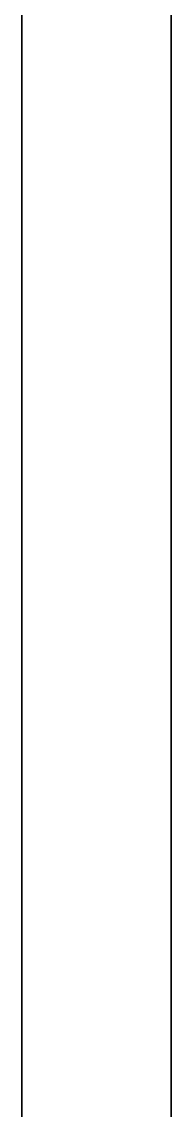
# Model space of a CAD drawing. Header units: centimetres. Extents: x 0 to 0.3, y -26.3 to 20.8.
# Drawn here: x 0 to 0.3, y 15.304 to 17.487 of the extents above; entities that cross this region are included whole.
import ezdxf

# ---------------------------------------------------------------- set-up
doc = ezdxf.new("R2010")
doc.units = ezdxf.units.CM
doc.header["$MEASUREMENT"] = 0
for name, color, linetype in [('Side 2 v62_Sketch1', 7, 'Continuous'), ('Side 2 v62_Sketch3', 7, 'Continuous'), ('Side 2 v62_Sketch4', 7, 'Continuous'), ('Side 2 v62_Sketch5', 7, 'Continuous'), ('Side 2 v62_Sketch6', 7, 'Continuous'), ('Side 2 v62_Sketch8', 7, 'Continuous')]:
    doc.layers.add(name, color=color, linetype=linetype)

msp = doc.modelspace()

# ---------------------------------------------------------------- linework, layer by layer
at = {"layer": 'Side 2 v62_Sketch1'}
for p, q in [((0, 11.9, 6.2848), (0, 19.3, -6.2848)), ((0, 19.3, 6.2848), (0, 4.5, 6.2848)), ((0, 4.5, -6.2848), (0, 19.3, -6.2848)), ((0, 19.3, -5.4963), (0, 12.3642, 6.2848)), ((0, 19.1, -7), (0, -16.25, -7)), ((0, -16.25, 7), (0, 18.9, 7)), ((0, 11.9, 5.4963), (0, 18.8358, -6.2848)), ((0, 17.4, 7.3), (0, 17.4, 7)), ((0, 15.9, 7.3), (0, 17.4, 7.3)), ((0, 17.1, -7.3), (0, 17.1, -7)), ((0, 15.1, -7.3), (0, 17.1, -7.3)), ((0, 15.9, 7), (0, 15.9, 7.3))]:
    msp.add_line(p, q, dxfattribs=at)
at = {"layer": 'Side 2 v62_Sketch3'}
for p, q in [((0.3, 12.3642, 6.2848), (0.3, 19.3, 6.2848)), ((0.3, 19.3, -5.4963), (0.3, 12.3642, 6.2848)), ((0.3, -16.25, -7), (0.3, 19.1, -7)), ((0.3, 18.9, 7), (0.3, 17.4, 7)), ((0.3, 18.8358, -6.2848), (0.3, 4.9642, -6.2848)), ((0.3, 11.9, 5.4963), (0.3, 18.8358, -6.2848)), ((0.3, 17.4, 7), (0.3, 17.4, 7.3)), ((0.3, 17.4, 7.3), (0.3, 15.9, 7.3)), ((0.3, 15.9, 7.3), (0.3, 15.9, 7)), ((0.3, 15.9, 7), (0.3, 14.201, 7))]:
    msp.add_line(p, q, dxfattribs=at)
at = {"layer": 'Side 2 v62_Sketch4'}
for p, q in [((0.3, 19.3, -5.4963), (0.3, 12.3642, 6.2848)), ((0.3, 17.1, -7), (0.3, 18.8892, -7)), ((0.3, 18.8358, -6.2848), (0.3, 4.9642, -6.2848)), ((0.3, 11.9, 5.4963), (0.3, 18.8358, -6.2848)), ((0.3, 18.7098, 7), (0.3, 17.4, 7)), ((0.3, 12.3642, 6.2848), (0.3, 18.3, 6.2848)), ((0.3, 17.4, 7), (0.3, 17.4, 7.3)), ((0.3, 17.4, 7.3), (0.3, 15.9, 7.3)), ((0.3, 17.1, -7.3), (0.3, 17.1, -7)), ((0.3, 15.1, -7.3), (0.3, 17.1, -7.3)), ((0.3, 15.9, 7.3), (0.3, 15.9, 7)), ((0.3, 15.9, 7), (0.3, 14.201, 7))]:
    msp.add_line(p, q, dxfattribs=at)
at = {"layer": 'Side 2 v62_Sketch5'}
for p, q in [((0.3, 17.1, -7), (0.3, 18.8892, -7)), ((0.3, 11.9, 5.4963), (0.3, 18.8358, -6.2848)), ((0.3, 18.8358, -6.2848), (0.3, 4.9642, -6.2848)), ((0.3, 18.7415, -4.5476), (0.3, 13.2516, 4.7774)), ((0.3, 18.7098, 7), (0.3, 17.4, 7)), ((0.3, 14.1133, 6.2848), (0.3, 18.3, 6.2848)), ((0.3, 17.4, 7), (0.3, 17.4, 7.3)), ((0.3, 17.4, 7.3), (0.3, 15.9, 7.3)), ((0.3, 17.1, -7.3), (0.3, 17.1, -7)), ((0.3, 15.1, -7.3), (0.3, 17.1, -7.3)), ((0.3, 15.9, 7), (0.3, 14.201, 7)), ((0.3, 15.9, 7.3), (0.3, 15.9, 7))]:
    msp.add_line(p, q, dxfattribs=at)
at = {"layer": 'Side 2 v62_Sketch6'}
for p, q in [((0.3, 17.1, -7), (0.3, 18.8892, -7)), ((0.3, 18.8358, -6.2848), (0.3, 4.9642, -6.2848)), ((0.3, 11.9, 5.4963), (0.3, 18.8358, -6.2848)), ((0.3, 18.7415, -4.5476), (0.3, 13.2516, 4.7774)), ((0.3, 18.7098, 7), (0.3, 17.4, 7)), ((0.3, 14.1133, 6.2848), (0.3, 18.3, 6.2848)), ((0.3, 17.4, 7), (0.3, 17.4, 7.3)), ((0.3, 17.4, 7.3), (0.3, 15.9, 7.3)), ((0.3, 17.1, -7.3), (0.3, 17.1, -7)), ((0.3, 15.1, -7.3), (0.3, 17.1, -7.3)), ((0.3, 15.9, 7.3), (0.3, 15.9, 7)), ((0.3, 15.9, 7), (0.3, 14.201, 7))]:
    msp.add_line(p, q, dxfattribs=at)
at = {"layer": 'Side 2 v62_Sketch8'}
for p, q in [((0.3, 17.1, -7), (0.3, 18.8892, -7)), ((0.3, 11.9, 5.4963), (0.3, 18.8358, -6.2848)), ((0.3, 18.8358, -6.2848), (0.3, 4.9642, -6.2848)), ((0.3, 18.7415, -4.5476), (0.3, 13.2516, 4.7774)), ((0.3, 18.7098, 7), (0.3, 17.4, 7)), ((0.3, 14.1133, 6.2848), (0.3, 18.3, 6.2848)), ((0.3, 17.4, 7.3), (0.3, 15.9, 7.3)), ((0.3, 17.4, 7), (0.3, 17.4, 7.3)), ((0.3, 15.1, -7.3), (0.3, 17.1, -7.3)), ((0.3, 17.1, -7.3), (0.3, 17.1, -7)), ((0.3, 15.9, 7.3), (0.3, 15.9, 7)), ((0.3, 15.9, 7), (0.3, 14.201, 7))]:
    msp.add_line(p, q, dxfattribs=at)

doc.saveas('drawing.dxf')
